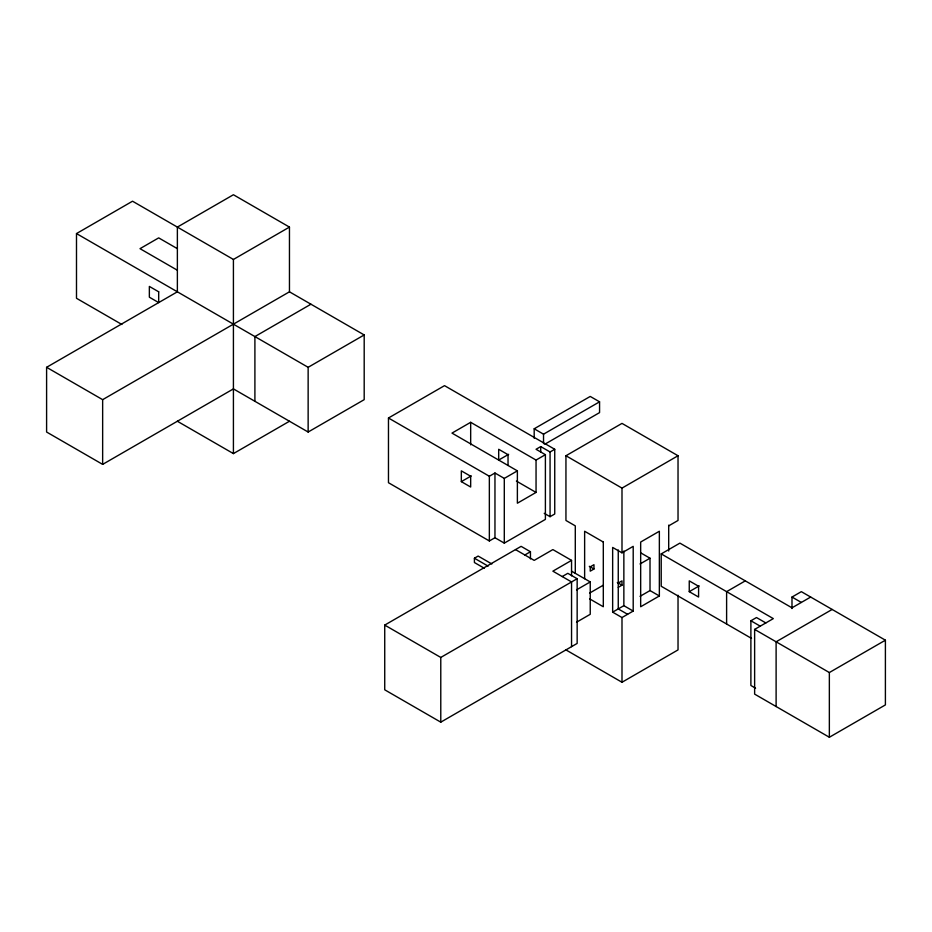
<?xml version="1.0" encoding="UTF-8"?>
<svg xmlns="http://www.w3.org/2000/svg" width="932" height="932" viewBox="0 0 932 932"><rect width="100%" height="100%" fill="white"/><g stroke="black" fill="none" stroke-linecap="round" stroke-linejoin="round"><path stroke-width="1.4" d="M121.882 324.487L76.494 298.287L76.494 233.571L132.53 201.207L233.419 259.457L289.456 227.093L289.456 291.809L102.648 399.665L46.6 367.313L46.6 432.029L102.648 464.381L233.419 388.889L308.142 432.029L364.191 399.665L364.191 334.949L289.456 291.809M46.6 367.313L177.371 291.809L177.371 227.093L233.419 194.741L289.456 227.093M310.938 304.216L254.902 336.568L254.902 401.284M76.494 233.571L308.142 367.313L364.191 334.949M177.371 421.252L233.419 453.604L289.456 421.252M554.738 449.282L550.066 451.973L540.723 446.591L536.051 449.282L545.395 454.676L545.395 519.392L504.294 543.123L494.962 537.729L489.347 540.956L388.469 482.718L388.469 418.002L444.517 385.65L554.738 449.282L554.738 513.998L550.066 516.689L544.23 513.322M470.672 422.312L451.985 433.1L517.377 470.858L517.377 503.21L536.051 492.422L536.051 460.07L470.672 422.312L470.672 444.832M534.187 438.226L534.187 428.79L590.236 396.438L599.567 401.82L599.567 412.608L544.777 444.249M461.328 481.634L470.672 487.028L470.672 476.252L461.328 470.858L461.328 481.634L471.289 475.891M508.651 454.315L498.69 460.07L498.69 449.282L508.033 454.676L508.033 465.464M534.187 428.79L543.531 434.184L599.567 401.82M388.469 418.002L489.347 476.252L494.962 473.013L504.294 478.407L517.377 470.858M536.051 460.07L545.395 454.676M575.289 573.32L575.289 525.858L565.945 520.464L565.945 455.748L621.994 423.396L678.03 455.748L678.03 520.464L668.698 525.858M484.372 568.287L474.411 562.532L474.411 558.221L478.139 556.066L491.84 563.965M562.206 576.558L567.809 573.32L577.153 578.714L577.153 643.429L440.778 722.16L384.73 689.808L384.73 625.092L521.116 546.35L530.448 551.744L530.448 558.932M565.945 455.748L621.994 488.112L678.03 455.748M524.844 554.983L530.448 551.744M571.549 575.848L571.549 560.377L552.874 571.165L571.549 581.941L571.549 646.657M384.73 625.092L440.778 657.444L577.153 578.714M593.964 569.009L590.236 571.165L590.236 566.842L593.964 564.687L593.964 569.009L589.304 566.307M621.994 552.827L633.201 546.35L633.201 611.066L621.994 617.543L612.65 612.149L612.65 547.433L621.994 552.827L621.994 488.112M576.535 589.851L590.236 581.941L590.236 614.304L576.535 622.215M589.607 593.09L603.307 585.18M640.051 563.965L650.012 558.221L650.012 590.573L640.051 596.329M751.518 638.397L661.219 586.263L661.219 553.899L679.906 543.123L791.99 607.827L810.677 597.051M618.254 583.024L621.994 580.869L621.994 585.18L618.254 587.335M612.65 612.149L623.858 605.672L633.201 611.066M659.355 595.967L640.668 606.755L640.668 542.04L659.355 531.252L659.355 595.967L650.012 590.573M689.249 591.657L698.581 597.051L698.581 586.263L689.249 580.869L689.249 591.657L699.21 585.902M745.285 580.869L726.611 591.657L726.611 624.009M565.945 649.907L621.994 682.259L678.03 649.907L678.03 595.245M755.561 688.189L750.889 685.486L750.889 620.77L756.493 617.543L765.836 622.937M791.99 608.549L791.99 597.051L801.334 591.657L885.4 640.191L885.4 704.907L829.352 737.259L754.629 694.119L754.629 629.403L773.315 618.615L661.219 553.899M832.159 609.446L776.111 641.81L776.111 706.526M754.629 629.403L829.352 672.543L885.4 640.191M791.99 597.051L801.334 602.433M177.371 248.669L158.685 237.881L140.01 248.669L177.127 270.094M516.386 481.075L536.051 492.422M640.668 552.827L650.012 558.221M750.889 620.77L760.232 626.164M603.307 542.04L584.632 531.252L584.632 578.714M617.322 582.488L621.994 585.18M571.549 560.377L552.874 549.589L534.187 560.377L515.501 549.589M571.549 571.165L590.236 581.941M627.597 614.304L618.254 608.911L618.254 549.95M589.607 598.845L603.307 606.755L603.307 541.574M474.411 558.221L488.112 566.132M829.352 672.543L829.352 737.259M668.698 525.147L668.698 551.033M623.858 551.022L623.858 605.672M621.994 617.543L621.994 682.259M550.066 451.973L550.066 516.689M543.531 434.184L543.531 443.62M540.723 446.591L540.723 452.335M504.294 478.407L504.294 543.123M494.962 473.013L494.962 537.729M489.347 476.252L489.347 540.956M440.778 657.444L440.778 722.16M308.142 367.313L308.142 432.029M233.419 259.457L233.419 453.604M102.648 399.665L102.648 464.381M158.685 291.809L149.353 286.415L149.353 297.203L158.685 302.597L158.685 291.809"/></g></svg>
